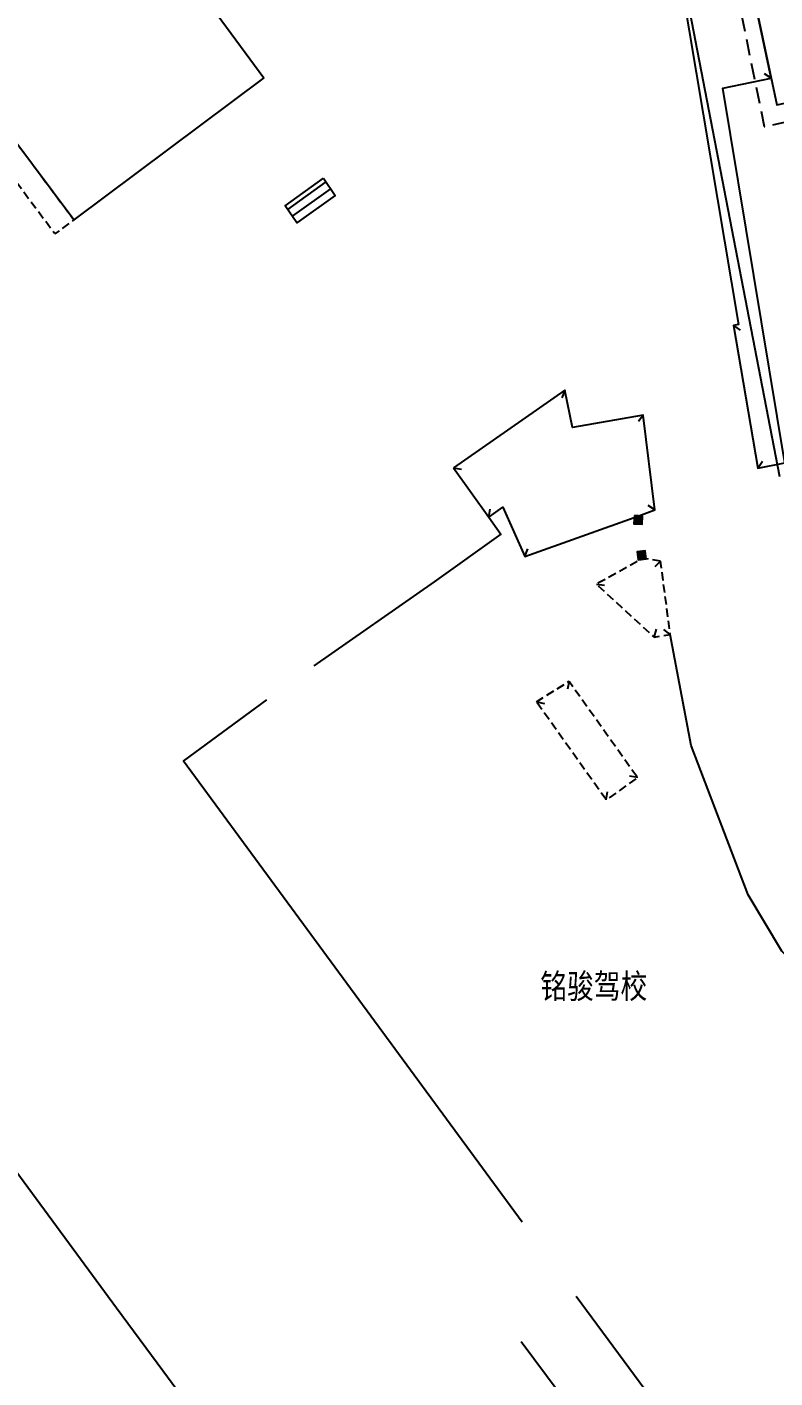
# Model space of a CAD drawing. Extents: x 395778 to 396698, y 996972 to 998012.
# Drawn here: x 396071.7 to 396117.5, y 997405.9 to 997488.7 of the extents above; entities that cross this region are included whole.
import ezdxf
from ezdxf.enums import TextEntityAlignment as Align

# ---------------------------------------------------------------- set-up
doc = ezdxf.new("R2010")
doc.units = 0
doc.header["$LTSCALE"] = 0.5
doc.linetypes.add('X32', pattern=[1.5, 1, -0.5])
doc.linetypes.add('X5', pattern=[3, 2, -1])
doc.layers.get('0').update_dxf_attribs({"linetype": 'CONTINUOUS'})
doc.layers.add('ASSIST', color=7, linetype='CONTINUOUS', plot=False)
doc.layers.add('JMD', color=6, linetype='CONTINUOUS')
doc.styles.add('宋体', font='')
doc.styles.get('宋体').set_extended_font_data('SimSun')
doc.linetypes.add('444', pattern='A,4.5,[145,AAA.SHX,S=1,R=0,X=0,Y=1],4.5,-0.5,[146,AAA.SHX,S=1,R=0,X=0,Y=0],-0.5', length=10)
doc.linetypes.add('445', pattern='A,8,-0.5,[147,AAA.SHX,S=1,R=0,X=0,Y=0],-1.5', length=10)

# ---------------------------------------------------------------- blocks, each defined once
blk = doc.blocks.new('*U0')
at = {"linetype": 'Continuous'}
for points in [[(0, 0), (0.5, 0.5), (-0.5, 0.5)], [(0, 0), (-0.5, 0.5), (-0.5, -0.5)], [(0, 0), (-0.5, -0.5), (0.5, -0.5)], [(0, 0), (0.5, -0.5), (0.5, 0.5)]]:
    blk.add_solid(points, dxfattribs=at)
blk = doc.blocks.new('gc002')
blk.add_lwpolyline([(-0.5, -0.5), (0.5, -0.5), (0.5, 0.5), (-0.5, 0.5), (-0.5, -0.5)])
at = {"linetype": 'Continuous'}
blk.add_blockref('*U0', (0, 0), dxfattribs=at)

msp = doc.modelspace()

# ---------------------------------------------------------------- linework, layer by layer
at = {"layer": 'ASSIST', "linetype": 'Continuous', "flags": 128}
for points in [[(396111.904, 997491.511), (396117.773, 997461.157)], [(396101.952, 997408.175), (396127.119, 997374.383)]]:
    msp.add_lwpolyline(points, dxfattribs=at)
msp.add_lwpolyline([(396089.829, 997479.428), (396090.55, 997478.377), (396088.205, 997476.698), (396087.484, 997477.749)], close=True, dxfattribs=at)
at = {"layer": 'JMD', "linetype": 'Continuous'}
for p, q in [((396117.259, 997485.563), (396116.841, 997485.836)), ((396089.984, 997479.202), (396087.639, 997477.523)), ((396090.267, 997478.789), (396087.922, 997477.11)), ((396090.55, 997478.377), (396088.205, 997476.698)), ((396114.955, 997470.416), (396115.362, 997470.126)), ((396104.624, 997466.44), (396104.438, 997465.976)), ((396109.42, 997464.927), (396109.123, 997464.524)), ((396116.436, 997461.682), (396116.723, 997462.092)), ((396097.79, 997461.697), (396098.283, 997461.613)), ((396099.973, 997458.677), (396100.052, 997459.171)), ((396110.141, 997459.122), (396109.714, 997459.381)), ((396102.163, 997456.269), (396102.361, 997456.728))]:
    msp.add_line(p, q, dxfattribs=at)
at = {"layer": 'JMD', "linetype": 'X32'}
for p, q in [((396110.486, 997455.975), (396110.126, 997455.628)), ((396106.551, 997454.566), (396107.047, 997454.507)), ((396110.091, 997451.325), (396110.233, 997451.804)), ((396111.078, 997451.489), (396110.676, 997451.787)), ((396104.878, 997448.621), (396104.782, 997448.13)), ((396102.879, 997447.357), (396103.37, 997447.261)), ((396109.082, 997442.73), (396108.589, 997442.812)), ((396107.16, 997441.358), (396107.242, 997441.851))]:
    msp.add_line(p, q, dxfattribs=at)
at = {"layer": 'JMD', "linetype": '444', "elevation": 4.821, "flags": 128}
msp.add_lwpolyline([(396116.232, 997357.161), (396114.597, 997359.429), (396107.861, 997368.574), (396096.818, 997383.546), (396090.092, 997392.655), (396079.992, 997406.376), (396077.146, 997410.229), (396068.541, 997421.924), (396057.577, 997436.828), (396048.65, 997448.971), (396038.047, 997463.31), (396029.124, 997475.475), (396018.57, 997489.811), (396010.777, 997500.33), (395998.915, 997516.415), (395989.047, 997529.821), (395979.337, 997542.999), (395970.135, 997555.455), (395959.931, 997569.333), (395950.74, 997581.808), (395939.84, 997596.583)], dxfattribs=at)
at = {"layer": 'JMD', "linetype": 'Continuous', "flags": 128}
msp.add_lwpolyline([(396086.176, 997485.576), (396074.548, 997476.887), (396006.098, 997568.498), (396018.332, 997577.639)], close=True, dxfattribs=at)
at = {"layer": 'JMD', "linetype": 'X32', "flags": 128}
msp.add_lwpolyline([(396006.098, 997568.498), (396074.548, 997476.887), (396073.386, 997476.02), (396004.936, 997567.63)], close=True, dxfattribs=at)
at = {"layer": 'JMD', "linetype": 'Continuous', "flags": 128}
for points, elevation in [([(396114.296, 997484.941), (396117.259, 997485.563), (396116.183, 997490.693), (396119.567, 997491.416), (396118.998, 997494.13), (396113.359, 997492.132), (396111.815, 997491.036), (396115.263, 997470.467), (396114.955, 997470.416), (396116.436, 997461.682), (396118.106, 997461.989)], -990.921), ([(396126.567, 997492.912), (396116.183, 997490.693), (396117.602, 997483.93), (396127.994, 997486.11)], 5.95), ([(396097.79, 997461.697), (396099.973, 997458.677), (396100.825, 997459.293), (396102.163, 997456.269), (396109.156, 997458.755), (396110.141, 997459.122), (396109.42, 997464.927), (396105.094, 997464.153), (396104.624, 997466.44)], 5.812)]:
    msp.add_lwpolyline(points, close=True, dxfattribs=dict(at, elevation=elevation))
at = {"layer": 'JMD', "linetype": 'X5', "elevation": -986.526, "flags": 128}
msp.add_lwpolyline([(396129.264, 997485.34), (396127.281, 997494.314), (396114.992, 997491.599), (396116.839, 997482.595)], close=True, dxfattribs=at)
at = {"layer": 'JMD', "linetype": 'Continuous', "elevation": -990.921, "flags": 128}
msp.add_lwpolyline([(396123.351, 997461.467), (396123.056, 997460.088), (396118.28, 997461.052), (396118.106, 997461.989), (396114.296, 997484.941), (396117.259, 997485.563), (396117.602, 997483.93)], dxfattribs=at)
at = {"layer": 'JMD', "linetype": 'Continuous'}
for points in [[(396089.829, 997479.428), (396090.55, 997478.377)], [(396088.205, 997476.698), (396087.484, 997477.749)]]:
    msp.add_lwpolyline(points, dxfattribs=at)
at = {"layer": 'JMD', "linetype": '445', "flags": 128}
for points in [[(396099.973, 997458.677), (396100.708, 997457.632), (396096.612, 997454.7), (396089.249, 997449.572)], [(396105.31, 997410.956), (396113.725, 997399.555), (396124.318, 997408.046), (396125.262, 997415.855), (396131.046, 997421.566), (396131.926, 997422.938), (396119.832, 997430.134), (396117.91, 997432.084), (396115.845, 997435.541), (396112.364, 997444.681), (396111.078, 997451.489)]]:
    msp.add_lwpolyline(points, dxfattribs=at)
at = {"layer": 'JMD', "linetype": 'X32', "flags": 128}
for points, elevation in [([(396110.486, 997455.975), (396109.432, 997456.154), (396106.551, 997454.566), (396110.091, 997451.325), (396111.078, 997451.489)], 5.96), ([(396102.879, 997447.357), (396104.878, 997448.621), (396109.082, 997442.73), (396107.16, 997441.358)], -990.959)]:
    msp.add_lwpolyline(points, close=True, dxfattribs=dict(at, elevation=elevation))
at = {"layer": 'JMD', "linetype": '445', "elevation": 5.958, "flags": 128}
msp.add_lwpolyline([(396086.343, 997447.491), (396081.262, 997443.743), (396102.01, 997415.501)], dxfattribs=at)

# ---------------------------------------------------------------- block references
at = {"layer": 'JMD', "linetype": 'Continuous', "zscale": 0.5}
for p, xscale, yscale, rotation in [((396109.118, 997458.503), 0.4999999999998423, 0.4999999999964074, 266.4335053594305), ((396109.326, 997456.331), 0.5000000000054973, 0.5000000000037659, 97.77485898387913)]:
    msp.add_blockref('gc002', p, dxfattribs=dict(at, xscale=xscale, yscale=yscale, rotation=rotation))

# ---------------------------------------------------------------- texts
at = {"layer": 'JMD', "linetype": 'Continuous', "style": '宋体', "width": 0.8}
msp.add_text('铭骏驾校', height=1.5, dxfattribs=at).set_placement((396106.393, 997429.977), align=Align.MIDDLE)

doc.saveas('drawing.dxf')
